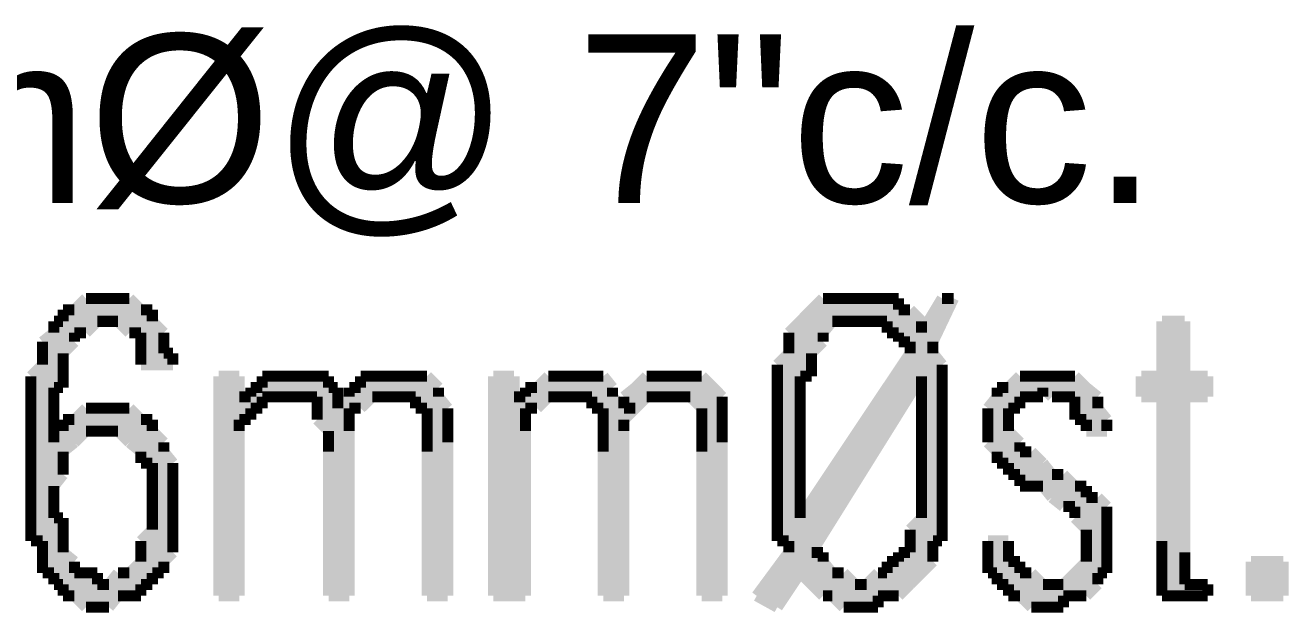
# Model space of a CAD drawing. Header units: millimetres. Extents: x 5 to 350, y 3 to 213.
# Drawn here: x 268.35 to 278.08, y 109 to 113.53 of the extents above; entities that cross this region are included whole.
import ezdxf

# ---------------------------------------------------------------- set-up
doc = ezdxf.new("R2010")
doc.units = ezdxf.units.MM
for name, color, linetype in [('H', 251, 'Continuous'), ('P', 255, 'Continuous'), ('T', 255, 'Continuous')]:
    doc.layers.add(name, color=color, linetype=linetype)
doc.styles.get("Standard").update_dxf_attribs({"font": 'arial.ttf'})

msp = doc.modelspace()

# ---------------------------------------------------------------- hatches: boundary and pattern name
at = {"layer": 'H', "linetype": 'Continuous'}
for points in [[(269.24, 110.913), (269.24, 111.16), (269.152, 111.16), (269.064, 111.248), (268.64, 111.248), (268.64, 111.337), (268.728, 111.337), (268.817, 111.425), (269.152, 111.425), (269.24, 111.337), (269.328, 111.337), (269.328, 111.248), (269.416, 111.16), (269.416, 111.002), (269.487, 111.002), (269.487, 110.913), (269.24, 110.913)], [(274.144, 109.044), (273.985, 109.132), (274.232, 109.467), (274.232, 109.555), (274.144, 109.555), (274.144, 109.643), (274.32, 109.732), (275.167, 111.002), (275.167, 111.09), (275.078, 111.09), (275.078, 111.16), (275.255, 111.16), (275.414, 111.425), (275.502, 111.425), (275.343, 111.09), (275.343, 111.002), (275.414, 110.913), (275.255, 110.825), (274.408, 109.467), (274.496, 109.467), (274.496, 109.396), (274.567, 109.308), (274.32, 109.308), (274.144, 109.044)], [(274.144, 109.643), (274.144, 110.913), (274.232, 111.002), (274.232, 111.16), (274.496, 111.425), (275.078, 111.425), (275.078, 111.337), (275.167, 111.337), (275.255, 111.248), (274.567, 111.248), (274.496, 111.16), (274.496, 111.09), (274.408, 111.002), (274.408, 110.825), (274.32, 110.825), (274.32, 109.732), (274.144, 109.643)], [(268.817, 109.044), (268.728, 109.132), (268.64, 109.132), (268.64, 109.22), (268.57, 109.22), (268.57, 109.308), (268.482, 109.308), (268.482, 109.555), (268.393, 109.555), (268.393, 110.825), (268.482, 110.913), (268.482, 111.09), (268.57, 111.16), (268.57, 111.248), (268.905, 111.248), (268.817, 111.16), (268.728, 111.16), (268.728, 111.09), (268.64, 111.002), (268.64, 110.737), (268.57, 110.737), (268.57, 110.314), (268.728, 110.314), (268.64, 110.243), (268.64, 110.067), (268.57, 109.978), (268.57, 109.732), (268.64, 109.732), (268.64, 109.467), (268.728, 109.396), (268.728, 109.308), (268.905, 109.308), (268.905, 109.22), (269.24, 109.22), (269.24, 109.132), (269.064, 109.132), (268.993, 109.044), (268.817, 109.044)], [(274.99, 111.16), (274.99, 111.248), (275.255, 111.248), (275.255, 111.16), (274.99, 111.16)], [(277.107, 109.22), (277.107, 110.666), (276.948, 110.666), (276.948, 110.825), (277.107, 110.825), (277.107, 111.248), (277.283, 111.248), (277.283, 110.825), (277.46, 110.825), (277.46, 110.666), (277.283, 110.666), (277.283, 109.22), (277.107, 109.22)], [(274.655, 109.044), (274.567, 109.132), (274.496, 109.132), (274.408, 109.22), (274.832, 109.22), (274.92, 109.308), (274.99, 109.308), (274.99, 109.396), (275.078, 109.396), (275.078, 109.467), (275.167, 109.467), (275.167, 109.643), (275.255, 109.732), (275.255, 110.825), (275.414, 110.913), (275.414, 109.555), (275.343, 109.555), (275.343, 109.396), (275.078, 109.132), (274.92, 109.132), (274.92, 109.044), (274.655, 109.044)], [(269.84, 109.132), (269.84, 110.825), (269.998, 110.825), (269.998, 110.666), (270.175, 110.578), (270.087, 110.578), (270.087, 110.49), (269.998, 110.49), (269.998, 109.132), (269.84, 109.132)], [(270.175, 110.578), (269.998, 110.666), (270.087, 110.666), (270.087, 110.737), (270.175, 110.737), (270.175, 110.825), (270.686, 110.825), (270.686, 110.737), (270.757, 110.737), (270.422, 110.666), (270.175, 110.666), (270.175, 110.578)], [(271.445, 109.132), (271.445, 110.578), (271.357, 110.578), (271.357, 110.666), (271.18, 110.666), (270.845, 110.737), (270.933, 110.737), (270.933, 110.825), (271.445, 110.825), (271.533, 110.737), (271.533, 110.666), (271.604, 110.578), (271.604, 109.132), (271.445, 109.132)], [(271.956, 109.132), (271.956, 110.825), (272.115, 110.825), (272.115, 110.666), (272.292, 110.578), (272.203, 110.578), (272.203, 109.132), (271.956, 109.132)], [(272.292, 110.578), (272.115, 110.666), (272.203, 110.666), (272.203, 110.737), (272.292, 110.737), (272.38, 110.825), (272.803, 110.825), (272.874, 110.737), (272.538, 110.666), (272.38, 110.666), (272.292, 110.578)], [(273.562, 109.132), (273.562, 110.578), (273.473, 110.666), (273.297, 110.666), (273.05, 110.737), (273.138, 110.825), (273.562, 110.825), (273.72, 110.666), (273.72, 109.132), (273.562, 109.132)], [(276.525, 110.402), (276.525, 110.49), (276.437, 110.49), (276.437, 110.666), (276.26, 110.666), (276.19, 110.737), (275.925, 110.737), (276.013, 110.825), (276.437, 110.825), (276.613, 110.666), (276.613, 110.578), (276.684, 110.49), (276.684, 110.402), (276.525, 110.402)], [(270.686, 109.132), (270.686, 110.402), (270.598, 110.49), (270.598, 110.666), (270.422, 110.666), (270.757, 110.737), (270.757, 110.578), (270.845, 110.578), (270.845, 109.132), (270.686, 109.132)], [(270.757, 110.578), (270.845, 110.666), (270.845, 110.737), (271.18, 110.666), (271.022, 110.666), (270.933, 110.578), (270.757, 110.578)], [(272.803, 109.132), (272.803, 110.578), (272.715, 110.578), (272.715, 110.666), (272.538, 110.666), (272.874, 110.737), (272.874, 110.666), (272.962, 110.578), (273.05, 110.578), (272.962, 110.49), (272.962, 109.132), (272.803, 109.132)], [(272.962, 110.578), (272.962, 110.666), (273.05, 110.737), (273.297, 110.666), (273.138, 110.666), (273.05, 110.578), (272.962, 110.578)], [(276.348, 109.22), (276.525, 109.396), (276.525, 109.643), (276.437, 109.732), (276.437, 109.82), (276.348, 109.82), (276.19, 109.978), (276.013, 109.978), (276.013, 110.067), (275.925, 110.067), (275.925, 110.155), (275.837, 110.155), (275.837, 110.243), (275.766, 110.314), (275.766, 110.578), (275.837, 110.666), (275.837, 110.737), (276.19, 110.737), (276.19, 110.666), (276.013, 110.666), (276.013, 110.578), (275.925, 110.578), (275.925, 110.402), (276.013, 110.314), (276.013, 110.243), (276.102, 110.243), (276.26, 110.067), (276.348, 110.067), (276.437, 109.978), (276.525, 109.978), (276.525, 109.89), (276.613, 109.89), (276.684, 109.82), (276.684, 109.308), (276.613, 109.308), (276.613, 109.22), (276.348, 109.22)], [(268.993, 109.22), (269.064, 109.308), (269.152, 109.308), (269.24, 109.396), (269.24, 109.555), (269.328, 109.643), (269.328, 110.155), (269.24, 110.155), (269.24, 110.243), (269.064, 110.402), (268.993, 110.402), (268.64, 110.49), (268.728, 110.49), (268.817, 110.578), (269.152, 110.578), (269.24, 110.49), (269.328, 110.49), (269.328, 110.402), (269.416, 110.314), (269.416, 110.243), (269.487, 110.155), (269.487, 109.467), (269.416, 109.396), (269.416, 109.308), (269.328, 109.308), (269.328, 109.22), (268.993, 109.22)], [(268.57, 110.314), (268.64, 110.402), (268.64, 110.49), (268.993, 110.402), (268.817, 110.402), (268.728, 110.314), (268.57, 110.314)], [(276.102, 109.044), (276.013, 109.132), (275.925, 109.132), (275.925, 109.22), (275.837, 109.22), (275.837, 109.308), (275.766, 109.308), (275.766, 109.555), (275.925, 109.555), (275.925, 109.396), (276.013, 109.396), (276.013, 109.308), (276.102, 109.308), (276.19, 109.22), (276.613, 109.22), (276.525, 109.132), (276.348, 109.132), (276.348, 109.044), (276.102, 109.044)], [(277.795, 109.132), (277.795, 109.396), (278.042, 109.396), (278.042, 109.132), (277.795, 109.132)], [(274.408, 109.22), (274.32, 109.308), (274.655, 109.308), (274.743, 109.22), (274.408, 109.22)], [(277.107, 109.132), (277.107, 109.22), (277.46, 109.22), (277.46, 109.132), (277.107, 109.132)]]:
    msp.add_hatch(color=256, dxfattribs=at).paths.add_polyline_path(points)

# ---------------------------------------------------------------- linework, layer by layer
at = {"layer": 'P', "const_width": 0.085}
for points in [[(268.728, 111.337), (268.64, 111.337)], [(268.64, 111.337), (268.64, 111.248)], [(268.817, 111.425), (268.728, 111.337)], [(268.905, 111.425), (268.817, 111.425)], [(268.993, 111.425), (268.905, 111.425)], [(269.064, 111.425), (268.993, 111.425)], [(269.152, 111.425), (269.064, 111.425)], [(269.064, 111.425), (269.064, 111.425)], [(269.24, 111.337), (269.152, 111.425)], [(269.328, 111.337), (269.24, 111.337)], [(269.328, 111.248), (269.328, 111.337)], [(274.408, 111.337), (274.32, 111.248)], [(274.496, 111.425), (274.408, 111.337)], [(274.567, 111.425), (274.496, 111.425)], [(274.655, 111.425), (274.567, 111.425)], [(274.743, 111.425), (274.655, 111.425)], [(274.832, 111.425), (274.743, 111.425)], [(274.92, 111.425), (274.832, 111.425)], [(274.832, 111.425), (274.832, 111.425)], [(274.99, 111.425), (274.92, 111.425)], [(275.078, 111.425), (274.99, 111.425)], [(275.078, 111.337), (275.078, 111.425)], [(275.167, 111.337), (275.078, 111.337)], [(275.255, 111.248), (275.167, 111.337)], [(275.414, 111.425), (275.255, 111.16)], [(275.343, 111.09), (275.502, 111.425)], [(275.502, 111.425), (275.414, 111.425)], [(268.64, 111.248), (268.57, 111.248)], [(268.57, 111.248), (268.57, 111.16)], [(268.993, 111.248), (268.64, 111.248)], [(268.64, 111.248), (268.993, 111.248)], [(268.817, 111.16), (268.905, 111.248)], [(268.905, 111.248), (268.993, 111.248)], [(268.993, 111.248), (269.064, 111.248)], [(269.064, 111.248), (269.152, 111.16)], [(269.416, 111.16), (269.328, 111.248)], [(274.32, 111.248), (274.232, 111.16)], [(274.496, 111.16), (274.567, 111.248)], [(274.567, 111.248), (274.655, 111.248)], [(274.655, 111.248), (274.743, 111.248)], [(275.255, 111.248), (274.743, 111.248)], [(274.743, 111.248), (274.832, 111.248)], [(274.743, 111.248), (275.255, 111.248)], [(274.832, 111.248), (274.92, 111.248)], [(274.92, 111.248), (274.99, 111.248)], [(274.99, 111.248), (274.99, 111.16)], [(275.255, 111.16), (275.255, 111.248)], [(275.255, 111.248), (275.255, 111.248)], [(277.283, 111.248), (277.107, 111.248)], [(277.107, 111.248), (277.107, 110.825)], [(277.283, 110.825), (277.283, 111.248)], [(268.57, 111.16), (268.482, 111.09)], [(268.728, 111.09), (268.728, 111.16)], [(268.728, 111.16), (268.817, 111.16)], [(269.152, 111.16), (269.24, 111.16)], [(269.24, 111.16), (269.24, 111.09)], [(269.416, 111.09), (269.416, 111.16)], [(274.232, 111.16), (274.232, 111.09)], [(274.496, 111.09), (274.496, 111.16)], [(274.99, 111.16), (275.078, 111.16)], [(275.078, 111.16), (275.255, 111.16)], [(275.255, 111.16), (275.078, 111.16)], [(275.078, 111.16), (275.078, 111.09)], [(268.482, 111.09), (268.482, 111.002)], [(268.64, 111.002), (268.728, 111.09)], [(269.24, 111.09), (269.24, 111.002)], [(269.416, 111.002), (269.416, 111.09)], [(274.232, 111.09), (274.232, 111.002)], [(274.408, 111.002), (274.496, 111.09)], [(275.078, 111.09), (275.167, 111.09)], [(275.167, 111.09), (275.167, 111.002)], [(275.343, 111.002), (275.343, 111.09)], [(268.482, 111.002), (268.482, 110.913)], [(268.64, 110.913), (268.64, 111.002)], [(269.24, 111.002), (269.24, 110.913)], [(269.487, 111.002), (269.416, 111.002)], [(269.487, 110.913), (269.487, 111.002)], [(274.232, 111.002), (274.144, 110.913)], [(275.167, 111.002), (274.32, 109.732)], [(274.408, 110.913), (274.408, 111.002)], [(275.414, 110.913), (275.343, 111.002)], [(268.482, 110.913), (268.393, 110.825)], [(268.64, 110.825), (268.64, 110.913)], [(269.24, 110.913), (269.487, 110.913)], [(274.144, 110.913), (274.144, 110.825)], [(274.408, 110.825), (274.408, 110.913)], [(275.414, 110.913), (275.255, 110.825)], [(275.255, 110.825), (275.414, 110.913)], [(275.414, 110.825), (275.414, 110.913)], [(268.393, 110.825), (268.393, 110.737)], [(268.64, 110.737), (268.64, 110.825)], [(269.998, 110.825), (269.84, 110.825)], [(269.84, 110.825), (269.84, 109.132)], [(269.998, 110.666), (269.998, 110.825)], [(270.263, 110.825), (270.175, 110.825)], [(270.175, 110.825), (270.175, 110.737)], [(270.334, 110.825), (270.263, 110.825)], [(270.422, 110.825), (270.334, 110.825)], [(270.51, 110.825), (270.422, 110.825)], [(270.598, 110.825), (270.51, 110.825)], [(270.686, 110.825), (270.598, 110.825)], [(270.686, 110.737), (270.686, 110.825)], [(271.022, 110.825), (270.933, 110.825)], [(270.933, 110.825), (270.933, 110.737)], [(271.11, 110.825), (271.022, 110.825)], [(271.18, 110.825), (271.11, 110.825)], [(271.268, 110.825), (271.18, 110.825)], [(271.357, 110.825), (271.268, 110.825)], [(271.445, 110.825), (271.357, 110.825)], [(271.533, 110.737), (271.445, 110.825)], [(272.115, 110.825), (271.956, 110.825)], [(271.956, 110.825), (271.956, 109.132)], [(272.115, 110.666), (272.115, 110.825)], [(272.38, 110.825), (272.292, 110.737)], [(272.45, 110.825), (272.38, 110.825)], [(272.538, 110.825), (272.45, 110.825)], [(272.627, 110.825), (272.538, 110.825)], [(272.715, 110.825), (272.627, 110.825)], [(272.803, 110.825), (272.715, 110.825)], [(272.874, 110.737), (272.803, 110.825)], [(273.138, 110.825), (273.05, 110.737)], [(273.226, 110.825), (273.138, 110.825)], [(273.297, 110.825), (273.226, 110.825)], [(273.385, 110.825), (273.297, 110.825)], [(273.473, 110.825), (273.385, 110.825)], [(273.562, 110.825), (273.473, 110.825)], [(273.473, 110.825), (273.473, 110.825)], [(273.65, 110.737), (273.562, 110.825)], [(274.144, 110.825), (274.144, 110.737)], [(274.32, 110.737), (274.32, 110.825)], [(274.32, 110.825), (274.408, 110.825)], [(274.408, 109.467), (275.255, 110.825)], [(275.255, 110.825), (275.255, 110.737)], [(275.414, 110.737), (275.414, 110.825)], [(276.013, 110.825), (275.925, 110.737)], [(276.102, 110.825), (276.013, 110.825)], [(276.19, 110.825), (276.102, 110.825)], [(276.26, 110.825), (276.19, 110.825)], [(276.348, 110.825), (276.26, 110.825)], [(276.437, 110.825), (276.348, 110.825)], [(276.525, 110.737), (276.437, 110.825)], [(277.107, 110.825), (276.948, 110.825)], [(276.948, 110.825), (276.948, 110.666)], [(277.46, 110.825), (277.283, 110.825)], [(277.46, 110.666), (277.46, 110.825)], [(268.393, 110.737), (268.393, 110.666)], [(268.393, 110.666), (268.393, 110.578)], [(268.57, 110.666), (268.57, 110.737)], [(268.57, 110.737), (268.64, 110.737)], [(268.57, 110.578), (268.57, 110.666)], [(270.175, 110.578), (269.998, 110.666)], [(270.087, 110.666), (269.998, 110.666)], [(269.998, 110.666), (270.175, 110.578)], [(270.175, 110.737), (270.087, 110.737)], [(270.087, 110.737), (270.087, 110.666)], [(270.175, 110.578), (270.175, 110.666)], [(270.175, 110.666), (270.263, 110.666)], [(270.263, 110.666), (270.334, 110.666)], [(270.334, 110.666), (270.422, 110.666)], [(270.757, 110.737), (270.422, 110.666)], [(270.422, 110.666), (270.757, 110.737)], [(270.422, 110.666), (270.51, 110.666)], [(270.51, 110.666), (270.598, 110.666)], [(270.598, 110.666), (270.598, 110.578)], [(270.757, 110.737), (270.686, 110.737)], [(270.757, 110.666), (270.757, 110.737)], [(270.757, 110.578), (270.757, 110.666)], [(270.845, 110.666), (270.757, 110.578)], [(270.845, 110.737), (270.845, 110.666)], [(271.18, 110.666), (270.845, 110.737)], [(270.933, 110.737), (270.845, 110.737)], [(270.845, 110.737), (271.18, 110.666)], [(270.933, 110.578), (271.022, 110.666)], [(271.022, 110.666), (271.11, 110.666)], [(271.11, 110.666), (271.18, 110.666)], [(271.18, 110.666), (271.268, 110.666)], [(271.268, 110.666), (271.357, 110.666)], [(271.357, 110.666), (271.357, 110.578)], [(271.533, 110.666), (271.533, 110.737)], [(271.604, 110.578), (271.533, 110.666)], [(272.292, 110.578), (272.115, 110.666)], [(272.203, 110.666), (272.115, 110.666)], [(272.115, 110.666), (272.292, 110.578)], [(272.292, 110.737), (272.203, 110.737)], [(272.203, 110.737), (272.203, 110.666)], [(272.292, 110.578), (272.38, 110.666)], [(272.38, 110.666), (272.45, 110.666)], [(272.45, 110.666), (272.538, 110.666)], [(272.874, 110.737), (272.538, 110.666)], [(272.538, 110.666), (272.874, 110.737)], [(272.538, 110.666), (272.627, 110.666)], [(272.627, 110.666), (272.715, 110.666)], [(272.715, 110.666), (272.715, 110.578)], [(272.874, 110.666), (272.874, 110.737)], [(272.962, 110.578), (272.874, 110.666)], [(273.05, 110.737), (272.962, 110.666)], [(272.962, 110.666), (272.962, 110.578)], [(273.297, 110.666), (273.05, 110.737)], [(273.05, 110.737), (273.297, 110.666)], [(273.05, 110.578), (273.138, 110.666)], [(273.138, 110.666), (273.226, 110.666)], [(273.226, 110.666), (273.297, 110.666)], [(273.297, 110.666), (273.385, 110.666)], [(273.385, 110.666), (273.473, 110.666)], [(273.473, 110.666), (273.562, 110.578)], [(273.72, 110.666), (273.65, 110.737)], [(273.72, 110.578), (273.72, 110.666)], [(274.144, 110.737), (274.144, 110.666)], [(274.144, 110.666), (274.144, 110.578)], [(274.32, 110.666), (274.32, 110.737)], [(274.32, 110.578), (274.32, 110.666)], [(275.255, 110.737), (275.255, 110.666)], [(275.255, 110.666), (275.255, 110.578)], [(275.414, 110.666), (275.414, 110.737)], [(275.414, 110.578), (275.414, 110.666)], [(275.837, 110.666), (275.766, 110.578)], [(275.837, 110.737), (275.837, 110.666)], [(276.19, 110.737), (275.837, 110.737)], [(275.925, 110.737), (275.837, 110.737)], [(275.837, 110.737), (276.19, 110.737)], [(276.013, 110.578), (276.013, 110.666)], [(276.013, 110.666), (276.102, 110.666)], [(276.102, 110.666), (276.19, 110.666)], [(276.19, 110.666), (276.19, 110.737)], [(276.19, 110.737), (276.26, 110.666)], [(276.26, 110.666), (276.348, 110.666)], [(276.348, 110.666), (276.437, 110.666)], [(276.437, 110.666), (276.437, 110.578)], [(276.613, 110.666), (276.525, 110.737)], [(276.613, 110.578), (276.613, 110.666)], [(276.948, 110.666), (277.107, 110.666)], [(277.107, 110.666), (277.107, 109.555)], [(277.283, 109.467), (277.283, 110.666)], [(277.283, 110.666), (277.46, 110.666)], [(268.393, 110.578), (268.393, 110.49)], [(268.57, 110.49), (268.57, 110.578)], [(268.817, 110.578), (268.728, 110.49)], [(268.905, 110.578), (268.817, 110.578)], [(268.993, 110.578), (268.905, 110.578)], [(269.064, 110.578), (268.993, 110.578)], [(269.152, 110.578), (269.064, 110.578)], [(269.064, 110.578), (269.064, 110.578)], [(269.24, 110.49), (269.152, 110.578)], [(270.087, 110.49), (270.087, 110.578)], [(270.087, 110.578), (270.175, 110.578)], [(270.598, 110.578), (270.598, 110.49)], [(270.933, 110.578), (270.757, 110.578)], [(270.757, 110.578), (270.933, 110.578)], [(270.845, 110.49), (270.845, 110.578)], [(270.845, 110.578), (270.933, 110.578)], [(271.357, 110.578), (271.445, 110.578)], [(271.445, 110.578), (271.445, 110.49)], [(271.604, 110.49), (271.604, 110.578)], [(272.203, 110.49), (272.203, 110.578)], [(272.203, 110.578), (272.292, 110.578)], [(272.715, 110.578), (272.803, 110.578)], [(272.803, 110.578), (272.803, 110.49)], [(272.962, 110.49), (273.05, 110.578)], [(273.05, 110.578), (272.962, 110.578)], [(272.962, 110.578), (273.05, 110.578)], [(273.562, 110.578), (273.562, 110.49)], [(273.72, 110.49), (273.72, 110.578)], [(274.144, 110.578), (274.144, 110.49)], [(274.32, 110.49), (274.32, 110.578)], [(275.255, 110.578), (275.255, 110.49)], [(275.414, 110.49), (275.414, 110.578)], [(275.766, 110.578), (275.766, 110.49)], [(275.925, 110.49), (275.925, 110.578)], [(275.925, 110.578), (276.013, 110.578)], [(276.437, 110.578), (276.437, 110.49)], [(276.684, 110.49), (276.613, 110.578)], [(268.393, 110.49), (268.393, 110.402)], [(268.57, 110.402), (268.57, 110.49)], [(268.64, 110.49), (268.64, 110.402)], [(268.993, 110.402), (268.64, 110.49)], [(268.728, 110.49), (268.64, 110.49)], [(268.64, 110.49), (268.993, 110.402)], [(269.328, 110.49), (269.24, 110.49)], [(269.328, 110.402), (269.328, 110.49)], [(269.998, 110.402), (269.998, 110.49)], [(269.998, 110.49), (270.087, 110.49)], [(270.598, 110.49), (270.686, 110.402)], [(270.845, 110.402), (270.845, 110.49)], [(271.445, 110.49), (271.445, 110.402)], [(271.604, 110.402), (271.604, 110.49)], [(272.203, 110.402), (272.203, 110.49)], [(272.803, 110.49), (272.803, 110.402)], [(272.962, 110.402), (272.962, 110.49)], [(273.562, 110.49), (273.562, 110.402)], [(273.72, 110.402), (273.72, 110.49)], [(274.144, 110.49), (274.144, 110.402)], [(274.32, 110.402), (274.32, 110.49)], [(275.255, 110.49), (275.255, 110.402)], [(275.414, 110.402), (275.414, 110.49)], [(275.766, 110.49), (275.766, 110.402)], [(275.925, 110.402), (275.925, 110.49)], [(276.437, 110.49), (276.525, 110.49)], [(276.525, 110.49), (276.525, 110.402)], [(276.684, 110.402), (276.684, 110.49)], [(268.393, 110.402), (268.393, 110.314)], [(268.64, 110.402), (268.57, 110.314)], [(268.57, 110.314), (268.57, 110.402)], [(268.728, 110.314), (268.817, 110.402)], [(268.817, 110.402), (268.905, 110.402)], [(268.905, 110.402), (268.993, 110.402)], [(268.993, 110.402), (269.064, 110.402)], [(269.064, 110.402), (269.152, 110.314)], [(269.416, 110.314), (269.328, 110.402)], [(269.998, 109.132), (269.998, 110.402)], [(270.686, 110.402), (270.686, 110.314)], [(270.845, 109.132), (270.845, 110.402)], [(271.445, 110.402), (271.445, 110.314)], [(271.604, 110.314), (271.604, 110.402)], [(272.203, 109.132), (272.203, 110.402)], [(272.803, 110.402), (272.803, 110.314)], [(272.962, 109.132), (272.962, 110.402)], [(273.562, 110.402), (273.562, 110.314)], [(273.72, 110.314), (273.72, 110.402)], [(274.144, 110.402), (274.144, 110.314)], [(274.32, 110.314), (274.32, 110.402)], [(275.255, 110.402), (275.255, 110.314)], [(275.414, 110.314), (275.414, 110.402)], [(275.766, 110.402), (275.766, 110.314)], [(276.013, 110.314), (275.925, 110.402)], [(276.525, 110.402), (276.684, 110.402)], [(268.393, 110.314), (268.393, 110.243)], [(268.57, 110.314), (268.728, 110.314)], [(268.728, 110.314), (268.57, 110.314)], [(268.64, 110.243), (268.728, 110.314)], [(269.152, 110.314), (269.24, 110.243)], [(269.416, 110.243), (269.416, 110.314)], [(270.686, 110.314), (270.686, 110.243)], [(271.445, 110.314), (271.445, 110.243)], [(271.604, 109.132), (271.604, 110.314)], [(272.803, 110.314), (272.803, 110.243)], [(273.562, 110.314), (273.562, 110.243)], [(273.72, 109.132), (273.72, 110.314)], [(274.144, 110.314), (274.144, 110.243)], [(274.32, 110.243), (274.32, 110.314)], [(275.255, 110.314), (275.255, 110.243)], [(275.414, 110.243), (275.414, 110.314)], [(275.766, 110.314), (275.837, 110.243)], [(276.013, 110.243), (276.013, 110.314)], [(268.393, 110.243), (268.393, 110.155)], [(268.64, 110.155), (268.64, 110.243)], [(269.24, 110.243), (269.24, 110.155)], [(269.487, 110.155), (269.416, 110.243)], [(270.686, 110.243), (270.686, 109.132)], [(271.445, 110.243), (271.445, 109.132)], [(272.803, 110.243), (272.803, 109.132)], [(273.562, 110.243), (273.562, 109.132)], [(274.144, 110.243), (274.144, 110.155)], [(274.32, 110.155), (274.32, 110.243)], [(275.255, 110.243), (275.255, 110.155)], [(275.414, 110.155), (275.414, 110.243)], [(275.837, 110.243), (275.837, 110.155)], [(276.102, 110.243), (276.013, 110.243)], [(276.19, 110.155), (276.102, 110.243)], [(268.393, 110.155), (268.393, 110.067)], [(268.393, 110.067), (268.393, 109.978)], [(268.57, 109.978), (268.64, 110.067)], [(268.64, 110.067), (268.64, 110.155)], [(269.24, 110.155), (269.328, 110.155)], [(269.328, 110.155), (269.328, 110.067)], [(269.328, 110.067), (269.328, 109.978)], [(269.487, 110.067), (269.487, 110.155)], [(269.487, 109.978), (269.487, 110.067)], [(274.144, 110.155), (274.144, 110.067)], [(274.144, 110.067), (274.144, 109.978)], [(274.32, 110.067), (274.32, 110.155)], [(274.32, 109.978), (274.32, 110.067)], [(275.255, 110.155), (275.255, 110.067)], [(275.255, 110.067), (275.255, 109.978)], [(275.414, 110.067), (275.414, 110.155)], [(275.414, 109.978), (275.414, 110.067)], [(275.837, 110.155), (275.925, 110.155)], [(275.925, 110.155), (275.925, 110.067)], [(275.925, 110.067), (276.013, 110.067)], [(276.013, 110.067), (276.013, 109.978)], [(276.26, 110.067), (276.19, 110.155)], [(276.348, 110.067), (276.26, 110.067)], [(276.437, 109.978), (276.348, 110.067)], [(268.393, 109.978), (268.393, 109.89)], [(268.57, 109.89), (268.57, 109.978)], [(269.328, 109.978), (269.328, 109.89)], [(269.487, 109.89), (269.487, 109.978)], [(274.144, 109.978), (274.144, 109.89)], [(274.32, 109.89), (274.32, 109.978)], [(275.255, 109.978), (275.255, 109.89)], [(275.414, 109.89), (275.414, 109.978)], [(276.013, 109.978), (276.102, 109.978)], [(276.102, 109.978), (276.19, 109.978)], [(276.19, 109.978), (276.26, 109.89)], [(276.525, 109.978), (276.437, 109.978)], [(276.525, 109.89), (276.525, 109.978)], [(268.393, 109.89), (268.393, 109.82)], [(268.57, 109.82), (268.57, 109.89)], [(269.328, 109.89), (269.328, 109.82)], [(269.487, 109.82), (269.487, 109.89)], [(274.144, 109.89), (274.144, 109.82)], [(274.32, 109.82), (274.32, 109.89)], [(275.255, 109.89), (275.255, 109.82)], [(275.414, 109.82), (275.414, 109.89)], [(276.26, 109.89), (276.348, 109.82)], [(276.613, 109.89), (276.525, 109.89)], [(276.684, 109.82), (276.613, 109.89)], [(268.393, 109.82), (268.393, 109.732)], [(268.57, 109.732), (268.57, 109.82)], [(269.328, 109.82), (269.328, 109.732)], [(269.487, 109.732), (269.487, 109.82)], [(274.144, 109.82), (274.144, 109.732)], [(274.32, 109.732), (274.32, 109.82)], [(275.255, 109.82), (275.255, 109.732)], [(275.414, 109.732), (275.414, 109.82)], [(276.348, 109.82), (276.437, 109.82)], [(276.437, 109.82), (276.437, 109.732)], [(276.684, 109.732), (276.684, 109.82)], [(268.393, 109.732), (268.393, 109.643)], [(268.64, 109.732), (268.57, 109.732)], [(268.64, 109.643), (268.64, 109.732)], [(269.328, 109.732), (269.328, 109.643)], [(269.487, 109.643), (269.487, 109.732)], [(274.32, 109.732), (274.144, 109.643)], [(274.144, 109.732), (274.144, 109.643)], [(274.144, 109.643), (274.32, 109.732)], [(275.255, 109.732), (275.167, 109.643)], [(275.414, 109.643), (275.414, 109.732)], [(276.437, 109.732), (276.525, 109.643)], [(276.684, 109.643), (276.684, 109.732)], [(268.393, 109.643), (268.393, 109.555)], [(268.64, 109.555), (268.64, 109.643)], [(269.328, 109.643), (269.24, 109.555)], [(269.487, 109.555), (269.487, 109.643)], [(274.144, 109.643), (274.144, 109.555)], [(275.167, 109.643), (275.167, 109.555)], [(275.414, 109.555), (275.414, 109.643)], [(276.525, 109.643), (276.525, 109.555)], [(276.684, 109.555), (276.684, 109.643)], [(268.393, 109.555), (268.482, 109.555)], [(268.482, 109.555), (268.482, 109.467)], [(268.64, 109.467), (268.64, 109.555)], [(269.24, 109.555), (269.24, 109.467)], [(269.487, 109.467), (269.487, 109.555)], [(274.144, 109.555), (274.232, 109.555)], [(274.232, 109.555), (274.232, 109.467)], [(275.167, 109.555), (275.167, 109.467)], [(275.343, 109.467), (275.343, 109.555)], [(275.343, 109.555), (275.414, 109.555)], [(275.925, 109.555), (275.766, 109.555)], [(275.766, 109.555), (275.766, 109.467)], [(275.925, 109.467), (275.925, 109.555)], [(276.525, 109.555), (276.525, 109.467)], [(276.684, 109.467), (276.684, 109.555)], [(277.107, 109.555), (277.107, 109.467)], [(268.482, 109.467), (268.482, 109.396)], [(268.482, 109.396), (268.482, 109.308)], [(268.728, 109.396), (268.64, 109.467)], [(268.728, 109.308), (268.728, 109.396)], [(269.24, 109.396), (269.152, 109.308)], [(269.24, 109.467), (269.24, 109.396)], [(269.416, 109.396), (269.487, 109.467)], [(269.416, 109.308), (269.416, 109.396)], [(274.232, 109.467), (273.985, 109.132)], [(274.496, 109.467), (274.408, 109.467)], [(274.496, 109.396), (274.496, 109.467)], [(274.567, 109.308), (274.496, 109.396)], [(275.078, 109.396), (274.99, 109.396)], [(274.99, 109.396), (274.99, 109.308)], [(275.167, 109.467), (275.078, 109.467)], [(275.078, 109.467), (275.078, 109.396)], [(275.255, 109.308), (275.343, 109.396)], [(275.343, 109.396), (275.343, 109.467)], [(275.766, 109.467), (275.766, 109.396)], [(275.766, 109.396), (275.766, 109.308)], [(275.925, 109.396), (275.925, 109.467)], [(275.925, 109.467), (275.925, 109.467)], [(276.013, 109.396), (275.925, 109.396)], [(276.013, 109.308), (276.013, 109.396)], [(276.525, 109.396), (276.437, 109.308)], [(276.525, 109.467), (276.525, 109.396)], [(276.684, 109.396), (276.684, 109.467)], [(276.684, 109.308), (276.684, 109.396)], [(277.107, 109.467), (277.107, 109.396)], [(277.107, 109.396), (277.107, 109.308)], [(277.283, 109.396), (277.283, 109.467)], [(277.283, 109.308), (277.283, 109.396)], [(277.795, 109.132), (277.795, 109.396)], [(277.795, 109.396), (278.042, 109.396)], [(278.042, 109.396), (278.042, 109.132)], [(268.482, 109.308), (268.57, 109.308)], [(268.57, 109.308), (268.57, 109.22)], [(268.817, 109.308), (268.728, 109.308)], [(268.905, 109.308), (268.817, 109.308)], [(268.905, 109.22), (268.905, 109.308)], [(269.064, 109.308), (268.993, 109.22)], [(269.152, 109.308), (269.064, 109.308)], [(269.328, 109.22), (269.328, 109.308)], [(269.328, 109.308), (269.416, 109.308)], [(274.144, 109.044), (274.32, 109.308)], [(274.567, 109.308), (274.32, 109.308)], [(274.32, 109.308), (274.408, 109.22)], [(274.32, 109.308), (274.567, 109.308)], [(274.655, 109.308), (274.567, 109.308)], [(274.743, 109.22), (274.655, 109.308)], [(274.655, 109.308), (274.655, 109.308)], [(274.92, 109.308), (274.832, 109.22)], [(274.99, 109.308), (274.92, 109.308)], [(275.167, 109.22), (275.255, 109.308)], [(275.766, 109.308), (275.837, 109.308)], [(275.837, 109.308), (275.837, 109.22)], [(276.102, 109.308), (276.013, 109.308)], [(276.19, 109.22), (276.102, 109.308)], [(276.437, 109.308), (276.348, 109.22)], [(276.613, 109.22), (276.613, 109.308)], [(276.613, 109.308), (276.684, 109.308)], [(277.107, 109.308), (277.107, 109.22)], [(277.283, 109.22), (277.283, 109.308)], [(268.57, 109.22), (268.64, 109.22)], [(268.64, 109.22), (268.64, 109.132)], [(268.993, 109.22), (268.905, 109.22)], [(268.993, 109.22), (269.328, 109.22)], [(269.328, 109.22), (268.993, 109.22)], [(269.24, 109.132), (269.24, 109.22)], [(269.24, 109.22), (269.328, 109.22)], [(274.408, 109.22), (274.743, 109.22)], [(274.743, 109.22), (274.408, 109.22)], [(274.408, 109.22), (274.496, 109.132)], [(274.832, 109.22), (274.743, 109.22)], [(275.078, 109.132), (275.167, 109.22)], [(275.837, 109.22), (275.925, 109.22)], [(275.925, 109.22), (275.925, 109.132)], [(276.26, 109.22), (276.19, 109.22)], [(276.613, 109.22), (276.26, 109.22)], [(276.348, 109.22), (276.26, 109.22)], [(276.26, 109.22), (276.613, 109.22)], [(276.525, 109.132), (276.613, 109.22)], [(277.372, 109.22), (277.107, 109.22)], [(277.107, 109.22), (277.107, 109.132)], [(277.107, 109.22), (277.372, 109.22)], [(277.372, 109.22), (277.283, 109.22)], [(277.46, 109.22), (277.372, 109.22)], [(277.46, 109.132), (277.46, 109.22)], [(268.64, 109.132), (268.728, 109.132)], [(268.728, 109.132), (268.817, 109.044)], [(268.993, 109.044), (269.064, 109.132)], [(269.064, 109.132), (269.152, 109.132)], [(269.152, 109.132), (269.24, 109.132)], [(269.84, 109.132), (269.998, 109.132)], [(270.686, 109.132), (270.845, 109.132)], [(271.445, 109.132), (271.604, 109.132)], [(271.956, 109.132), (272.203, 109.132)], [(272.803, 109.132), (272.962, 109.132)], [(273.562, 109.132), (273.72, 109.132)], [(273.985, 109.132), (274.144, 109.044)], [(274.496, 109.132), (274.567, 109.132)], [(274.567, 109.132), (274.655, 109.044)], [(274.92, 109.044), (274.92, 109.132)], [(274.92, 109.132), (274.99, 109.132)], [(274.99, 109.132), (275.078, 109.132)], [(275.925, 109.132), (276.013, 109.132)], [(276.013, 109.132), (276.102, 109.044)], [(276.348, 109.044), (276.348, 109.132)], [(276.348, 109.132), (276.437, 109.132)], [(276.437, 109.132), (276.525, 109.132)], [(277.107, 109.132), (277.195, 109.132)], [(277.195, 109.132), (277.283, 109.132)], [(277.283, 109.132), (277.372, 109.132)], [(277.372, 109.132), (277.46, 109.132)], [(277.46, 109.132), (277.46, 109.132)], [(278.042, 109.132), (277.795, 109.132)], [(277.795, 109.132), (277.795, 109.132)], [(268.817, 109.044), (268.905, 109.044)], [(268.905, 109.044), (268.993, 109.044)], [(274.655, 109.044), (274.743, 109.044)], [(274.743, 109.044), (274.832, 109.044)], [(274.832, 109.044), (274.92, 109.044)], [(276.102, 109.044), (276.19, 109.044)], [(276.19, 109.044), (276.26, 109.044)], [(276.26, 109.044), (276.348, 109.044)]]:
    msp.add_lwpolyline(points, dxfattribs=at)

# ---------------------------------------------------------------- texts
at = {"layer": 'T', "insert": (264.8, 111.9), "char_height": 1.3, "attachment_point": 7}
msp.add_mtext('{\\fArial|b0|i0|c0|p18;8mmØ@ 7"c/c.}', dxfattribs=at)

doc.saveas('drawing.dxf')
